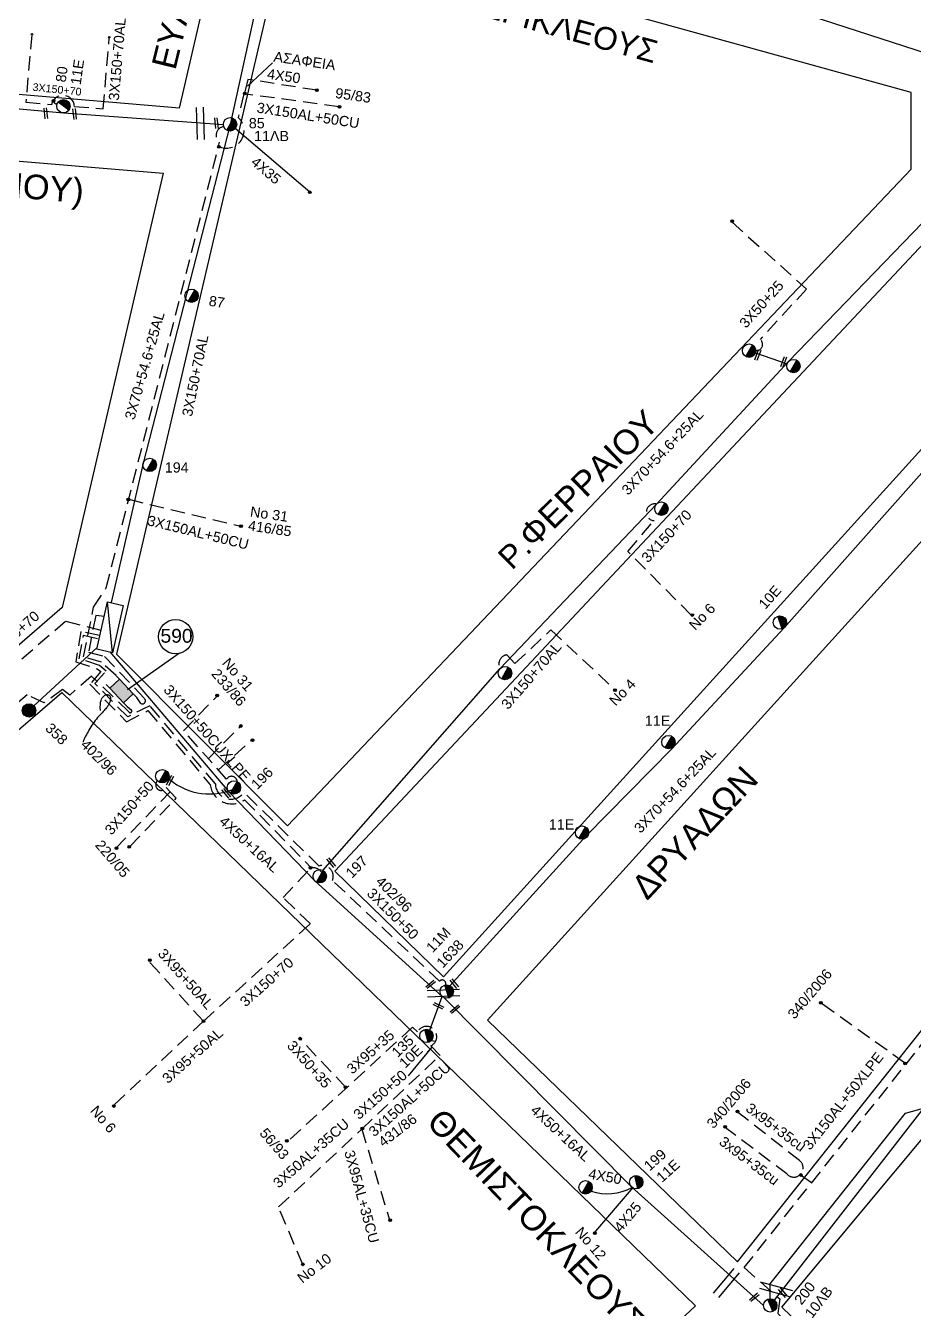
# Model space of a CAD drawing. Header units: millimetres. Extents: x 3156 to 5307, y 1191 to 2273.
# Drawn here: x 3551.4 to 3707.9, y 1347.8 to 1573.9 of the extents above; entities that cross this region are included whole.
import ezdxf

# ---------------------------------------------------------------- set-up
doc = ezdxf.new("R2010")
doc.units = ezdxf.units.MM
doc.linetypes.add('DASHED', pattern=[19.05, 12.7, -6.35])
for name, color, linetype in [('Link Box 4 Διευθύνσεων', 7, 'Continuous'), ('Άγνωστα', 7, 'Continuous'), ('Γυμνά εναέρια ΧΤ (3Φ)   4x50AL', 7, 'Continuous'), ('Γυμνά εναέρια ΧΤ και ΦΟΠ (3Φ)   4x50+16AL', 7, 'Continuous'), ('Εναέρια παροχή ΧΤ 4x25', 7, 'SYN_LINE'), ('Επιγραφές - Σχήματα', 7, 'Continuous'), ('Καλώδια ΧΤ   3x150+50AL', 7, 'DASHED'), ('Καλώδια ΧΤ   3x150+50CU', 7, 'DASHED'), ('Καλώδια ΧΤ   3x150+70AL', 7, 'DASHED'), ('Καλώδια ΧΤ   3x150AL+50XLPE', 7, 'DASHED'), ('Καλώδια ΧΤ   3x95+35 CU', 7, 'DASHED'), ('Καλώδια ΧΤ   3x95+50 AL XLPE', 7, 'DASHED'), ('Καλώδια ΧΤ   4x50AL', 7, 'DASHED'), ('Μηχανική τομή', 7, 'Continuous'), ('Στύλος Ξύλινος', 7, 'Continuous'), ('Στύλος Ξύλινος @ 1', 7, 'Continuous'), ('Στύλος ΦΜ', 7, 'Continuous'), ('Στύλος ΦΜ @ 1', 7, 'Continuous'), ('Συνδέσεις', 7, 'Continuous'), ('Συνεστραμμένα ΧΤ   3x70+54.6+25 AL', 7, 'SYN_LINE'), ('Τομή', 7, 'Continuous'), ('Υποσταθμοί', 7, 'Continuous'), ('Υπόβαθρο ΔΕΗ', 7, 'Continuous')]:
    doc.layers.add(name, color=color, linetype=linetype)
doc.styles.add('arial', font='arial.ttf')
doc.styles.get("Standard").update_dxf_attribs({"font": 'arial.ttf'})
doc.linetypes.add('SYN_LINE', pattern='A,0.5,-0.0001,["/\\/\\/\\/",Standard,S=0.1,R=0,X=0,Y=-0.05],-0.25', length=0.7501)
doc.dimstyles.new('ISO-25', dxfattribs={"dimtxt": 2.5, "dimasz": 2.5, "dimexe": 1.25, "dimexo": 0.625, "dimtad": 1, "dimtxsty": 'Standard', "dimcen": 2.5, "dimadec": 0, "dimazin": 0, "dimtfac": 1, "dimtmove": 0, "dimatfit": 3, "dimfxl": 1, "dimarcsym": 0})

# ---------------------------------------------------------------- blocks, each defined once
blk = doc.blocks.new('ΥΠΑΡΧΩΝ ΤΣΙΜΕΝΤΕΝΙΟΣ ΣΤΥΛΟΣ')
at = {"layer": 'Στύλος ΦΜ'}
blk.add_hatch(color=7, dxfattribs=at).paths.add_polyline_path([(-1.29, -2.28, 0.574793), (2.62, 0, 0.268822), (1.3, 2.27)])
at = {"layer": 'Στύλος ΦΜ', "color": 7}
blk.add_line((-1.29, -2.28), (1.3, 2.27), dxfattribs=at)
blk.add_circle((0, 0), 2.62, dxfattribs=at)
at = {"layer": 'Στύλος ΦΜ', "flags": 4}
for tag, p in [('ΑΡΙΘΜΟΣ', (-4.68, 8.05)), ('ΤΥΠΟΣ', (-4.91, 3.03))]:
    blk.add_attdef(tag, p, '', height=4, dxfattribs=at)
blk = doc.blocks.new('ΠΡΟΒΛΕΠΟΜΕΝΟΣ ΥΠΟΣΤΑΘΜΟΣ ΣΕ ΚΛΕΙΣΤΟ ΧΩΡΟ')
at = {"layer": 'Υποσταθμοί', "ltscale": 40}
blk.add_line((-9.52, -3.13), (9.52, 3.13), dxfattribs=at)
blk.add_lwpolyline([(-9.52, -3.13), (-9.52, 3.13), (9.52, 3.13), (9.52, -3.13)], close=True, dxfattribs=at)
at = {"layer": 'Υποσταθμοί', "linetype": 'SYN_LINE', "ltscale": 40, "flags": 1}
for tag, p in [('ΜΕΤΑΣΧΗΜΑΤΙΣΜΟΣ', (11.6, 2.32)), ('ΙΣΧΥΣ', (11.57, -0.79)), ('ΑΡΙΘΜΟΣ', (11.71, -3.81))]:
    blk.add_attdef(tag, p, '', height=2, dxfattribs=at)
blk = doc.blocks.new('LINK BOX 4 ΑΝΑΧΩΡΗΣΕΩΝ')
at = {"layer": 'Link Box 4 Διευθύνσεων', "ltscale": 40}
blk.add_hatch(color=256, dxfattribs=at).paths.add_polyline_path([(-3.54, 0), (-3.54, -4.67), (3.54, -4.67), (3.54, 0)])
for p, q in [((-3.54, 0), (-5.33, 0)), ((5.33, 0), (3.54, 0)), ((-3.54, -4.67), (-5.33, -4.67)), ((5.33, -4.67), (3.54, -4.67))]:
    blk.add_line(p, q, dxfattribs=at)
blk.add_lwpolyline([(-3.54, -4.67), (-3.54, 0), (3.54, 0), (3.54, -4.67)], close=True, dxfattribs=at)
blk = doc.blocks.new('ΥΠΑΡΧΩΝ ΞΥΛΙΝΟΣ ΣΤΥΛΟΣ')
at = {"layer": 'Στύλος Ξύλινος'}
h = blk.add_hatch(color=7, dxfattribs=at)
h.paths.add_polyline_path([(-2.62, 0, 0.270008), (-1.29, -2.28), (1.3, 2.27, 0.576266)])
h.paths.add_polyline_path([(-1.29, -2.28, 0.574793), (2.62, 0, 0.268822), (1.3, 2.27)])
at = {"layer": 'Στύλος Ξύλινος', "color": 7}
blk.add_line((-1.29, -2.28), (1.3, 2.27), dxfattribs=at)
blk.add_circle((0, 0), 2.62, dxfattribs=at)
at = {"layer": 'Στύλος Ξύλινος', "flags": 4}
for tag, p in [('ΑΡΙΘΜΟΣ', (-4.91, 8.6)), ('ΤΥΠΟΣ', (-4.85, 3.39))]:
    blk.add_attdef(tag, p, '', height=4, dxfattribs=at)
blk = doc.blocks.new('ΤΟΜΗ')
at = {"layer": 'Τομή', "ltscale": 40}
for p, q in [((-5.68, 0), (5.68, 0)), ((5.68, -2.33), (-5.68, -2.33))]:
    blk.add_line(p, q, dxfattribs=at)
blk = doc.blocks.new('ΜΗΧΑΝΙΚΗ ΤΟΜΗ')
at = {"layer": 'Μηχανική τομή', "ltscale": 40}
for p, q in [((-1.89, 0.78), (1.89, 0.78)), ((1.89, 0), (-1.89, 0))]:
    blk.add_line(p, q, dxfattribs=at)
blk = doc.blocks.new('_ΣΥΝΔΕΣΗ')
at = {"layer": 'Συνδέσεις', "linetype": 'SYN_LINE', "ltscale": 40}
blk.add_hatch(color=256, dxfattribs=at).paths.add_polyline_path([(0.5, -0.01, 1), (-0.5, -0.01, 1)])
at = {"layer": 'Συνδέσεις'}
blk.add_circle((0, -0.01), 0.5, dxfattribs=at)

msp = doc.modelspace()

# ---------------------------------------------------------------- linework, layer by layer
at = {"layer": 'Άγνωστα', "color": 2, "linetype": 'SYN_LINE', "ltscale": 15}
msp.add_lwpolyline([(3601.43, 1544.61), (3588.28, 1555.79)], dxfattribs=at)
at = {"layer": 'Άγνωστα', "color": 133, "linetype": 'DASHED', "ltscale": 0.2}
for points in [[(3675.81, 1539.3), (3688.92, 1527.52), (3680.71, 1518.67, -0.758747), (3679.97, 1516.68, 120.367268)], [(3668.59, 1470.1), (3657.42, 1481.32), (3662.05, 1486.73, -1.07315), (3662.49, 1489.65, 3.827209)]]:
    msp.add_lwpolyline(points, format="xyb", dxfattribs=at)
at = {"layer": 'Άγνωστα', "color": 5, "linetype": 'DASHED', "ltscale": 0.2}
msp.add_lwpolyline([(3565.3, 1469.82), (3563.73, 1470.02), (3562.44, 1463.54), (3565.28, 1462.8), (3572.34, 1455.36, -0.883303), (3571.66, 1454.54), (3570.95, 1455.58)], format="xyb", dxfattribs=at)
at = {"layer": 'Άγνωστα', "color": 6, "linetype": 'DASHED', "ltscale": 0.2}
msp.add_lwpolyline([(3564.7, 1467.37), (3558.42, 1468.98), (3528.72, 1443.32)], dxfattribs=at)
at = {"layer": 'Άγνωστα', "color": 151, "linetype": 'SYN_LINE', "ltscale": 15}
msp.add_lwpolyline([(3564, 1464.4), (3552.81, 1454.13)], dxfattribs=at)
at = {"layer": 'Άγνωστα'}
msp.add_lwpolyline([(3564.56, 1453.27), (3564.52, 1453.85), (3564.54, 1454.34), (3564.58, 1454.74), (3564.66, 1455.06), (3564.76, 1455.31), (3564.87, 1455.51), (3564.98, 1455.66), (3565.09, 1455.78), (3565.19, 1455.87), (3565.27, 1455.95), (3565.35, 1456), (3565.42, 1456.04), (3565.48, 1456.07), (3565.55, 1456.08), (3565.61, 1456.09), (3565.67, 1456.09), (3565.74, 1456.08), (3565.81, 1456.07), (3565.88, 1456.05), (3565.95, 1456.03), (3566.02, 1456), (3566.08, 1455.96), (3566.14, 1455.92), (3566.19, 1455.87), (3566.23, 1455.82), (3566.27, 1455.76), (3566.29, 1455.69), (3566.31, 1455.62), (3566.32, 1455.54), (3566.33, 1455.46), (3566.32, 1455.37), (3566.32, 1455.28), (3566.31, 1455.19), (3566.29, 1455.09), (3566.27, 1454.98), (3566.24, 1454.88), (3566.21, 1454.77), (3566.16, 1454.65), (3566.11, 1454.54), (3566.05, 1454.42), (3565.99, 1454.3), (3565.91, 1454.17), (3565.82, 1454.04), (3565.72, 1453.9), (3565.61, 1453.76), (3565.49, 1453.6), (3565.35, 1453.44), (3565.2, 1453.27), (3565.03, 1453.09), (3564.85, 1452.9), (3564.66, 1452.7), (3564.47, 1452.49), (3564.26, 1452.26), (3564.06, 1452.03), (3563.85, 1451.78), (3563.65, 1451.52), (3563.45, 1451.25), (3563.26, 1450.97), (3563.07, 1450.69), (3562.89, 1450.4), (3562.71, 1450.11), (3562.54, 1449.82), (3562.38, 1449.54), (3562.23, 1449.27), (3562.09, 1449.01), (3561.95, 1448.76), (3561.83, 1448.51), (3561.71, 1448.26), (3561.6, 1448.01), (3561.49, 1447.75), (3561.47, 1447.69)], dxfattribs=at)
at = {"layer": 'Άγνωστα', "color": 30, "linetype": 'DASHED', "ltscale": 0.2}
for points in [[(3583.56, 1444.84), (3589.22, 1450.49)], [(3585.35, 1442.81), (3591.3, 1448.17)], [(3569.72, 1429.34), (3577.9, 1437.82), (3576.85, 1438.96)]]:
    msp.add_lwpolyline(points, dxfattribs=at)
at = {"layer": 'Άγνωστα', "color": 85}
msp.add_lwpolyline([(3622.55, 1396.99), (3624.74, 1402.91)], dxfattribs=at)
at = {"layer": 'Άγνωστα', "color": 133, "linetype": 'DASHED', "ltscale": 0.2}
msp.add_lwpolyline([(3567, 1383.83), (3582.68, 1398.55)], dxfattribs=at)
at = {"layer": 'Άγνωστα', "color": 85, "linetype": 'DASHED', "ltscale": 0.2}
msp.add_lwpolyline([(3600.17, 1355.71), (3595.92, 1365.82), (3610.57, 1379.54)], dxfattribs=at)
at = {"layer": 'Γυμνά εναέρια ΧΤ (3Φ)   4x50AL', "color": 85}
msp.add_lwpolyline([(3650.96, 1368.63, 0.21423), (3658.18, 1369.27, 13.84605)], format="xyb", dxfattribs=at)
at = {"layer": 'Γυμνά εναέρια ΧΤ και ΦΟΠ (3Φ)   4x50+16AL', "color": 62}
msp.add_lwpolyline([(3598.99, 1602.37), (3623.75, 1594.71), (3645.18, 1588.96), (3671.19, 1581.7), (3710.13, 1569.02), (3726.79, 1558.21)], dxfattribs=at)
at = {"layer": 'Γυμνά εναέρια ΧΤ και ΦΟΠ (3Φ)   4x50+16AL', "color": 30, "ltscale": 40}
msp.add_lwpolyline([(3566.2, 1463.6), (3587.17, 1438.97), (3602.32, 1423.27), (3624.74, 1402.91)], dxfattribs=at)
at = {"layer": 'Γυμνά εναέρια ΧΤ και ΦΟΠ (3Φ)   4x50+16AL', "color": 85, "ltscale": 40}
msp.add_lwpolyline([(3624.96, 1402.76), (3658.07, 1369.37), (3681.33, 1348.47)], dxfattribs=at)
at = {"layer": 'Εναέρια παροχή ΧΤ 4x25', "color": 85, "ltscale": 8}
msp.add_line((3658.4, 1369.3), (3651.38, 1361.15), dxfattribs=at)
at = {"layer": 'Επιγραφές - Σχήματα', "linetype": 'Continuous', "ltscale": 0.2}
msp.add_circle((3577.8, 1466.29), 3.01, dxfattribs=at)
at = {"layer": 'Καλώδια ΧΤ   3x150+50AL', "color": 30, "ltscale": 0.2}
for points in [[(3567.28, 1429.03), (3576.85, 1438.96), (3576.85, 1438.96)], [(3576.85, 1438.96), (3576.15, 1439.73)]]:
    msp.add_lwpolyline(points, dxfattribs=at)
at = {"layer": 'Καλώδια ΧΤ   3x150+50AL', "color": 0, "linetype": 'DASHED', "ltscale": 0.2}
msp.add_arc((3556.88, 1560.7), 0.569, 167.0116, 275.7684, dxfattribs=at)
at = {"layer": 'Καλώδια ΧΤ   3x150+50AL', "color": 30, "ltscale": 0.2}
msp.add_arc((3575.27, 1440.2), 0.989, 134.0265, 332.0418, dxfattribs=at)
at = {"layer": 'Καλώδια ΧΤ   3x150+50CU', "linetype": 'Continuous', "ltscale": 0.2}
msp.add_line((3578.45, 1463.39), (3569.3, 1456.93), dxfattribs=at)
at = {"layer": 'Καλώδια ΧΤ   3x150+50CU', "color": 5, "ltscale": 0.2}
for points in [[(3606.52, 1559.64), (3589.83, 1561.93), (3588.82, 1557.75, -0.883915), (3585.35, 1552.7)], [(3569.25, 1453.99), (3569.99, 1453.4, -1.291706), (3569.55, 1453.07), (3563, 1459.34), (3559.15, 1456), (3557.85, 1457), (3554.66, 1454.63), (3551.63, 1456.07), (3547.27, 1452.28), (3546.66, 1447.96), (3530.61, 1434.02, -0.533754), (3525.88, 1430.42), (3507.91, 1415.31, -0.556118), (3504.12, 1411.37, 2.044767)]]:
    msp.add_lwpolyline(points, format="xyb", dxfattribs=at)
at = {"layer": 'Καλώδια ΧΤ   3x150+50CU', "color": 133, "ltscale": 0.2}
msp.add_lwpolyline([(3561.13, 1467.18), (3560.21, 1461.88), (3563.99, 1460.63), (3564.62, 1460.14), (3562.69, 1457.9), (3569.15, 1451.31), (3572.92, 1453.27), (3583.89, 1440.21, 0.57376), (3589.95, 1437.57), (3601.66, 1425.59, -0.282883), (3603.53, 1424.73)], format="xyb", dxfattribs=at)
at = {"layer": 'Καλώδια ΧΤ   3x150+50CU', "color": 85, "ltscale": 0.2}
msp.add_lwpolyline([(3625.3, 1404.93, 0.902428), (3624.27, 1405.58), (3605.42, 1423.35, 0.633228), (3603.05, 1425.89), (3589.83, 1438.86, -0.723366), (3584.79, 1440.34), (3573.25, 1454.13, 0.021512), (3569.37, 1452.15), (3563.58, 1458.02), (3565.59, 1460.23), (3564.38, 1461.23), (3560.8, 1462.4), (3561.56, 1466.53), (3564.18, 1465.91)], format="xyb", dxfattribs=at)
at = {"layer": 'Καλώδια ΧΤ   3x150+50CU', "ltscale": 0.2}
msp.add_lwpolyline([(3564.38, 1466.47), (3561.13, 1467.18)], dxfattribs=at)
at = {"layer": 'Καλώδια ΧΤ   3x150+50CU', "color": 30, "ltscale": 0.2}
msp.add_lwpolyline([(3586.76, 1441.2), (3579.18, 1449.73), (3585.03, 1455.74)], dxfattribs=at)
at = {"layer": 'Καλώδια ΧΤ   3x150+50CU', "color": 4, "ltscale": 0.2}
for points in [[(3677.91, 1355.13), (3735.42, 1427.45)], [(3706.18, 1391.21), (3691.26, 1401.85)], [(3687.84, 1371.48), (3689.78, 1370.14)]]:
    msp.add_lwpolyline(points, dxfattribs=at)
at = {"layer": 'Καλώδια ΧΤ   3x150+50CU', "color": 30, "ltscale": 0.2}
msp.add_arc((3587.64, 1440.67), 1.02, 4.7343, 148.7522, dxfattribs=at)
at = {"layer": 'Καλώδια ΧΤ   3x150+70AL', "color": 6, "linetype": 'DASHED', "ltscale": 0.2}
msp.add_lwpolyline([(3552.48, 1572.34), (3551.41, 1560.43), (3555.97, 1560.05, -0.878741), (3559.97, 1559.71), (3565.05, 1559.28), (3566.11, 1571.83)], format="xyb", dxfattribs=at)
at = {"layer": 'Καλώδια ΧΤ   3x150+70AL', "color": 5, "ltscale": 0.2}
msp.add_lwpolyline([(3567.3, 1459.47), (3564.74, 1461.78), (3561.59, 1462.75), (3563.34, 1471.49), (3565.59, 1474.91), (3585.53, 1553.39, -0.68554), (3586.28, 1556.13, 0.342172)], format="xyb", dxfattribs=at)
at = {"layer": 'Καλώδια ΧΤ   3x150+70AL', "color": 133, "ltscale": 0.2}
msp.add_lwpolyline([(3634.91, 1460.65, -0.52533), (3636.14, 1463.09), (3637.53, 1461.56), (3643.89, 1467.47), (3655.17, 1456.97)], format="xyb", dxfattribs=at)
msp.add_lwpolyline([(3582.68, 1398.55), (3601.52, 1415.71), (3596.72, 1420.33), (3601.66, 1425.59)], dxfattribs=at)
at = {"layer": 'Καλώδια ΧΤ   3x150AL+50XLPE', "color": 5, "ltscale": 0.2}
msp.add_lwpolyline([(3569.54, 1490.49), (3589.29, 1485.76)], dxfattribs=at)
at = {"layer": 'Καλώδια ΧΤ   3x150AL+50XLPE', "color": 85, "ltscale": 0.2}
for points in [[(3624.36, 1392.52), (3622.76, 1394.22)], [(3622.78, 1395.12), (3623.6, 1395.06)], [(3610.57, 1379.54), (3624.36, 1392.52)]]:
    msp.add_lwpolyline(points, dxfattribs=at)
at = {"layer": 'Καλώδια ΧΤ   3x150AL+50XLPE', "color": 133, "ltscale": 0.2}
msp.add_lwpolyline([(3677.91, 1355.13), (3677.91, 1355.13), (3684.18, 1349.63), (3683.84, 1347.07), (3710.47, 1321.64), (3712.43, 1321.94), (3714.67, 1319.88), (3714.2, 1317.65), (3736.72, 1296.18), (3739.36, 1296.35), (3747.44, 1288.4), (3746.84, 1286.29), (3757.75, 1275.24, -0.882636), (3761.15, 1272.17), (3779.96, 1253.79, -0.804181), (3784, 1250.37), (3788.39, 1246.48)], format="xyb", dxfattribs=at)
at = {"layer": 'Καλώδια ΧΤ   3x150AL+50XLPE', "color": 85, "ltscale": 0.2}
msp.add_arc((3621.99, 1395.84), 1.79, 295.3642, 151.9446, dxfattribs=at)
at = {"layer": 'Καλώδια ΧΤ   3x95+35 CU', "color": 85, "ltscale": 0.2}
for points in [[(3620.42, 1396.68), (3619.52, 1397.48), (3597.51, 1377.32)], [(3607.8, 1386.88), (3599.73, 1395.42)]]:
    msp.add_lwpolyline(points, dxfattribs=at)
at = {"layer": 'Καλώδια ΧΤ   3x95+35 CU', "color": 4, "ltscale": 0.2}
msp.add_lwpolyline([(3674.41, 1379.98), (3685.41, 1371.69, 1.127165), (3687.68, 1373.98), (3676.59, 1382.69)], format="xyb", dxfattribs=at)
at = {"layer": 'Καλώδια ΧΤ   3x95+35 CU', "color": 85, "linetype": 'DASHED', "ltscale": 0.2}
msp.add_lwpolyline([(3610.57, 1379.54), (3615.53, 1363.32)], dxfattribs=at)
at = {"layer": 'Καλώδια ΧΤ   3x95+50 AL XLPE', "color": 133, "linetype": 'DASHED', "ltscale": 0.2}
msp.add_lwpolyline([(3582.68, 1398.55), (3573.17, 1409)], dxfattribs=at)
at = {"layer": 'Καλώδια ΧΤ   4x50AL', "color": 5, "linetype": 'DASHED', "ltscale": 0.2}
msp.add_lwpolyline([(3602.69, 1562.54), (3590.54, 1564.47), (3589.88, 1561.93), (3589.88, 1561.93)], dxfattribs=at)
at = {"layer": 'Συνεστραμμένα ΧΤ   3x70+54.6+25 AL', "color": 2, "ltscale": 20}
msp.add_lwpolyline([(3597.32, 1601.8), (3587.38, 1556.55), (3572.08, 1496.86), (3566.42, 1472.29)], dxfattribs=at)
at = {"layer": 'Συνεστραμμένα ΧΤ   3x70+54.6+25 AL', "color": 6, "ltscale": 20}
msp.add_lwpolyline([(3498.08, 1564.31), (3528.22, 1561.28), (3558.03, 1558.59), (3586.2, 1556.55)], dxfattribs=at)
at = {"layer": 'Συνεστραμμένα ΧΤ   3x70+54.6+25 AL', "color": 133, "ltscale": 20}
msp.add_lwpolyline([(3603.75, 1425.11), (3634.91, 1460.65), (3662.49, 1489.65), (3685.73, 1514.77), (3711, 1540.96), (3726.74, 1556.79)], dxfattribs=at)
at = {"layer": 'Συνεστραμμένα ΧΤ   3x70+54.6+25 AL', "color": 30, "ltscale": 20}
for points in [[(3626.06, 1404.76), (3650.09, 1431.18), (3665.21, 1446.56), (3684.9, 1467.78), (3714.34, 1500.93), (3728.07, 1517.84)], [(3682.51, 1349.65), (3682.51, 1352.3), (3706.35, 1382.36), (3709.49, 1383.2), (3709.49, 1385.77), (3735.34, 1416.86), (3737.15, 1416.1), (3737.18, 1418.77), (3757.53, 1442.06), (3759.52, 1442.09), (3758.89, 1444.44), (3778.22, 1466.85), (3779.9, 1466.37), (3780, 1468.22), (3800.32, 1493.67), (3802.47, 1494.8)], [(3803, 1494.16), (3779.96, 1466.73), (3759.52, 1442.09), (3737.34, 1416.42), (3709.62, 1383.39), (3683.23, 1349.4)]]:
    msp.add_lwpolyline(points, dxfattribs=at)
at = {"layer": 'Συνεστραμμένα ΧΤ   3x70+54.6+25 AL', "color": 133, "ltscale": 5}
msp.add_lwpolyline([(3679.9, 1516.28), (3685.48, 1514.36)], dxfattribs=at)
at = {"layer": 'Συνεστραμμένα ΧΤ   3x70+54.6+25 AL', "color": 30, "linetype": 'SYN_LINE', "ltscale": 15}
msp.add_arc((3583.74, 1449.4), 10.82, 225.6404, 291.3028, dxfattribs=at)
at = {"layer": 'Υπόβαθρο ΔΕΗ'}
for points in [[(3578.48, 1559.42), (3498.92, 1566.17), (3513.04, 1713.19), (3611.51, 1705.27), (3606.97, 1683.14), (3549.36, 1693.27)], [(3578.48, 1559.42), (3604.58, 1672.19), (3548.35, 1682.08)], [(3597.5, 1432.94), (3707.31, 1548.66), (3707.31, 1562.14), (3597.59, 1592.59), (3567.39, 1463.23), (3597.5, 1432.94)], [(3624.98, 1406.36), (3605.83, 1424.97), (3727.34, 1554.61), (3745.35, 1539.34), (3624.98, 1406.36)], [(3676.74, 1356.14), (3792.45, 1501.65), (3753.86, 1532.5), (3711.58, 1485.75)], [(3739.29, 1295.41), (3684.53, 1348.18), (3803.8, 1491.22), (3819.83, 1478.31)], [(3676.74, 1356.14), (3632.71, 1398.73), (3711.58, 1485.75)], [(3503.36, 1246.73), (3422.58, 1339.94), (3557.75, 1456.48), (3669.35, 1348.39), (3600.62, 1284.17), (3586.6, 1287.36), (3534.78, 1316.33), (3491.68, 1360.1), (3476, 1346.03), (3497.13, 1324.94), (3565.72, 1287.62), (3565.72, 1283.37), (3525.39, 1247.02)]]:
    msp.add_lwpolyline(points, dxfattribs=at)
msp.add_lwpolyline([(3235.55, 1370.35), (3255.22, 1384.5), (3248.17, 1395.43), (3456.79, 1543.44), (3463.22, 1548, -0.148439), (3485.53, 1555.45), (3575.59, 1547.92), (3557.84, 1471.44), (3298.38, 1246.41)], format="xyb", dxfattribs=at)

# ---------------------------------------------------------------- block references
at = {"layer": 'Link Box 4 Διευθύνσεων', "xscale": 0.5000000000000163, "yscale": 0.5000000000000163, "zscale": 0.5000000000000163, "rotation": 313.1873492517944}
msp.add_blockref('LINK BOX 4 ΑΝΑΧΩΡΗΣΕΩΝ', (3569.12, 1457.53), dxfattribs=at)
at = {"layer": 'Μηχανική τομή'}
for p, xscale, yscale, zscale, rotation in [((3554.73, 1558.46), 0.4999999999991956, 0.4999999999991956, 0.4999999999991956, 276.3414291749358), ((3559.81, 1558.37), 0.4999999999991956, 0.4999999999991956, 0.4999999999991956, 276.3414291749358), ((3584.79, 1556.73), 0.4999999999991956, 0.4999999999991956, 0.4999999999991956, 276.3414291749358), ((3680.14, 1515.97), 0.4999999999991246, 0.4999999999991246, 0.4999999999991246, 249.4124628440868), ((3684.7, 1514.77), 0.4999999999991246, 0.4999999999991246, 0.4999999999991246, 249.4124628440868), ((3576.65, 1441.04), 0.4999999999991247, 0.4999999999991247, 0.4999999999991247, 241.2598567881972), ((3586.54, 1438.56), 0.4999999999991247, 0.4999999999991247, 0.4999999999991247, 309.6537598130552), ((3605.03, 1426.34), 0.4999999999991247, 0.4999999999991247, 0.4999999999991247, 309.6537598130552), ((3622.56, 1405.19), 0.4999999999991247, 0.4999999999991247, 0.4999999999991247, 219.6537598130551), ((3626.73, 1405.06), 0.4999999999991247, 0.4999999999991247, 0.4999999999991247, 309.6537598130552), ((3624.19, 1401.42), 0.4999999999991782, 0.4999999999991782, 0.4999999999991782, 153.507950953244), ((3626.88, 1400.83), 0.4999999999991247, 0.4999999999991247, 0.4999999999991247, 219.6537598130551), ((3679.56, 1350.07), 0.4999999999991247, 0.4999999999991247, 0.4999999999991247, 219.6537598130551), ((3684.59, 1350.58), 0.4999999999990372, 0.4999999999990372, 0.4999999999990372, 309.6537598130635)]:
    msp.add_blockref('ΜΗΧΑΝΙΚΗ ΤΟΜΗ', p, dxfattribs=dict(at, xscale=xscale, yscale=yscale, zscale=zscale, rotation=rotation))
at = {"layer": 'Στύλος Ξύλινος @ 1', "ltscale": 40}
ref = msp.add_blockref('ΥΠΑΡΧΩΝ ΞΥΛΙΝΟΣ ΣΤΥΛΟΣ', (3551.98, 1453.29), dxfattribs=dict(at, xscale=0.4499999999996422, yscale=0.4499999999996422, zscale=0.4499999999996422, rotation=316.1583867993203))
ref.add_attrib('ΤΥΠΟΣ', '358', (3554.7, 1449.98), dxfattribs={"layer": '', "height": 1.8, "rotation": 316.1584, "flags": 4})
at = {"layer": 'Στύλος ΦΜ @ 1', "ltscale": 40}
ref = msp.add_blockref('ΥΠΑΡΧΩΝ ΤΣΙΜΕΝΤΕΝΙΟΣ ΣΤΥΛΟΣ', (3558.05, 1559.74), dxfattribs=dict(at, xscale=0.4499999999997568, yscale=0.4499999999997568, zscale=0.4499999999997568, rotation=81.98171619205658))
ref.add_attrib('ΤΥΠΟΣ', '80', (3558.42, 1563.86), dxfattribs={"layer": '', "height": 1.8, "rotation": 81.9817, "flags": 4})
ref.add_attrib('ΑΡΙΘΜΟΣ', '11E', (3561.07, 1563.42), dxfattribs={"layer": '', "height": 1.8, "rotation": 81.9817, "flags": 4})
ref = msp.add_blockref('ΥΠΑΡΧΩΝ ΤΣΙΜΕΝΤΕΝΙΟΣ ΣΤΥΛΟΣ', (3587.38, 1556.55), dxfattribs=dict(at, xscale=0.4499999999998181, yscale=0.4499999999998181, zscale=0.4499999999998181))
ref.add_attrib('ΤΥΠΟΣ', '85', (3590.69, 1555.86), dxfattribs={"layer": '', "height": 1.8, "flags": 4})
ref.add_attrib('ΑΡΙΘΜΟΣ', '11ΛB', (3591.61, 1553.59), dxfattribs={"layer": '', "height": 1.8, "flags": 4})
at = {"layer": 'Στύλος ΦΜ @ 1', "ltscale": 40, "xscale": 0.4499999999998181, "yscale": 0.4499999999998181, "zscale": 0.4499999999998181}
for p in [(3580.6, 1526.35), (3678.79, 1516.68), (3686.59, 1513.97), (3663.34, 1488.84), (3635.8, 1459.87), (3575.46, 1441.7), (3588.07, 1439.73), (3603.17, 1424.08), (3649.98, 1369.28)]:
    msp.add_blockref('ΥΠΑΡΧΩΝ ΤΣΙΜΕΝΤΕΝΙΟΣ ΣΤΥΛΟΣ', p, dxfattribs=at)
at = {"layer": 'Στύλος ΦΜ @ 1', "ltscale": 40}
ref = msp.add_blockref('ΥΠΑΡΧΩΝ ΤΣΙΜΕΝΤΕΝΙΟΣ ΣΤΥΛΟΣ', (3573.23, 1496.56), dxfattribs=dict(at, xscale=0.4499999999998181, yscale=0.4499999999998181, zscale=0.4499999999998181))
ref.add_attrib('ΤΥΠΟΣ', '194', (3575.89, 1495.2), dxfattribs={"layer": '', "height": 1.8, "flags": 4})
ref = msp.add_blockref('ΥΠΑΡΧΩΝ ΤΣΙΜΕΝΤΕΝΙΟΣ ΣΤΥΛΟΣ', (3684.22, 1468.78), dxfattribs=dict(at, xscale=0.4499999999997686, yscale=0.4499999999997686, zscale=0.4499999999997686, rotation=48.59003437496589))
ref.add_attrib('ΤΥΠΟΣ', '10E', (3681.64, 1470.98), dxfattribs={"layer": '', "height": 1.8, "rotation": 48.59, "flags": 4})
ref = msp.add_blockref('ΥΠΑΡΧΩΝ ΤΣΙΜΕΝΤΕΝΙΟΣ ΣΤΥΛΟΣ', (3664.59, 1447.71), dxfattribs=dict(at, xscale=0.4499999999998181, yscale=0.4499999999998181, zscale=0.4499999999998181))
ref.add_attrib('ΤΥΠΟΣ', '11E', (3660.43, 1450.6), dxfattribs={"layer": '', "height": 1.8, "flags": 4})
ref = msp.add_blockref('ΥΠΑΡΧΩΝ ΤΣΙΜΕΝΤΕΝΙΟΣ ΣΤΥΛΟΣ', (3649.37, 1431.79), dxfattribs=dict(at, xscale=0.4499999999998181, yscale=0.4499999999998181, zscale=0.4499999999998181))
ref.add_attrib('ΤΥΠΟΣ', '11E', (3643.53, 1432.32), dxfattribs={"layer": '', "height": 1.8, "flags": 4})
ref = msp.add_blockref('ΥΠΑΡΧΩΝ ΤΣΙΜΕΝΤΕΝΙΟΣ ΣΤΥΛΟΣ', (3625.54, 1403.78), dxfattribs=dict(at, xscale=0.4499999999999837, yscale=0.4499999999999837, zscale=0.4499999999999837, rotation=46.61214817280852))
ref.add_attrib('ΤΥΠΟΣ', '11M', (3623.04, 1410.48), dxfattribs={"layer": '', "height": 1.8, "rotation": 46.6121, "flags": 4})
ref.add_attrib('ΑΡΙΘΜΟΣ', '1638', (3624.85, 1407.8), dxfattribs={"layer": '', "height": 1.8, "rotation": 46.6121, "flags": 4})
ref = msp.add_blockref('ΥΠΑΡΧΩΝ ΤΣΙΜΕΝΤΕΝΙΟΣ ΣΤΥΛΟΣ', (3621.97, 1395.97), dxfattribs=dict(at, xscale=0.4499999999998967, yscale=0.4499999999998967, zscale=0.4499999999998967, rotation=43.84826800453011))
ref.add_attrib('ΤΥΠΟΣ', '135', (3616.89, 1392.05), dxfattribs={"layer": '', "height": 1.8, "rotation": 43.8483, "flags": 4})
ref.add_attrib('ΑΡΙΘΜΟΣ', '10E', (3618.22, 1390.15), dxfattribs={"layer": '', "height": 1.8, "rotation": 43.8483, "flags": 4})
ref = msp.add_blockref('ΥΠΑΡΧΩΝ ΤΣΙΜΕΝΤΕΝΙΟΣ ΣΤΥΛΟΣ', (3658.91, 1370.19), dxfattribs=dict(at, xscale=0.4499999999996667, yscale=0.4499999999996667, zscale=0.4499999999996667, rotation=41.99835529564656))
ref.add_attrib('ΤΥΠΟΣ', '199', (3661.27, 1372.05), dxfattribs={"layer": '', "height": 1.8, "rotation": 41.9984, "flags": 4})
ref.add_attrib('ΑΡΙΘΜΟΣ', '11E', (3663.45, 1370.03), dxfattribs={"layer": '', "height": 1.8, "rotation": 41.9984, "flags": 4})
ref = msp.add_blockref('ΥΠΑΡΧΩΝ ΤΣΙΜΕΝΤΕΝΙΟΣ ΣΤΥΛΟΣ', (3682.51, 1348.47), dxfattribs=dict(at, xscale=0.4499999999998314, yscale=0.4499999999998314, zscale=0.4499999999998314, rotation=52.18607488309132))
ref.add_attrib('ΤΥΠΟΣ', '200', (3688.01, 1348.43), dxfattribs={"layer": '', "height": 1.8, "rotation": 52.1861, "flags": 4})
ref.add_attrib('ΑΡΙΘΜΟΣ', '10ΛB', (3689.87, 1346.07), dxfattribs={"layer": '', "height": 1.8, "rotation": 52.1861, "flags": 4})
at = {"layer": 'Συνδέσεις'}
for p, xscale, yscale, zscale in [((3552.5, 1572.43), 0.25, 0.25, 0.25), ((3566.11, 1571.89), 0.25, 0.25, 0.25), ((3602.67, 1562.57), 0.4777242751394019, 0.4777242751394019, 0.4777242751394019), ((3556.31, 1560.7), 0.4777242751394019, 0.4777242751394019, 0.4777242751394019), ((3589.96, 1562), 0.4777242751394019, 0.4777242751394019, 0.4777242751394019), ((3606.68, 1559.63), 0.4777242751394019, 0.4777242751394019, 0.4777242751394019), ((3585.43, 1552.6), 0.4777242751394019, 0.4777242751394019, 0.4777242751394019), ((3601.42, 1544.58), 0.4777242751394019, 0.4777242751394019, 0.4777242751394019), ((3675.82, 1539.5), 0.4777242751394019, 0.4777242751394019, 0.4777242751394019), ((3569.47, 1490.46), 0.4777242751394019, 0.4777242751394019, 0.4777242751394019), ((3589.31, 1485.77), 0.4777242751394019, 0.4777242751394019, 0.4777242751394019), ((3668.79, 1470.11), 0.4777242751394019, 0.4777242751394019, 0.4777242751394019), ((3655.17, 1456.87), 0.4777242751394019, 0.4777242751394019, 0.4777242751394019), ((3585.11, 1455.94), 0.4777242751394019, 0.4777242751394019, 0.4777242751394019), ((3589.28, 1450.56), 0.4777242751394019, 0.4777242751394019, 0.4777242751394019), ((3591.35, 1448.05), 0.4777242751394019, 0.4777242751394019, 0.4777242751394019), ((3567.4, 1429.04), 0.4777242751394019, 0.4777242751394019, 0.4777242751394019), ((3569.64, 1429.27), 0.4777242751394019, 0.4777242751394019, 0.4777242751394019), ((3601.55, 1425.56), 0.4777242751394019, 0.4777242751394019, 0.4777242751394019), ((3573.26, 1409.3), 0.4777242751394019, 0.4777242751394019, 0.4777242751394019), ((3691.41, 1401.8), 0.4777242751394019, 0.4777242751394019, 0.4777242751394019), ((3582.72, 1398.56), 0.4777242751394019, 0.4777242751394019, 0.4777242751394019), ((3599.74, 1395.48), 0.4777242751394019, 0.4777242751394019, 0.4777242751394019), ((3706.27, 1391.12), 0.4777242751394019, 0.4777242751394019, 0.4777242751394019), ((3607.72, 1386.92), 0.4777242751394019, 0.4777242751394019, 0.4777242751394019), ((3566.9, 1383.61), 0.4777242751394019, 0.4777242751394019, 0.4777242751394019), ((3676.74, 1382.65), 0.4777242751394019, 0.4777242751394019, 0.4777242751394019), ((3610.68, 1379.63), 0.4777242751394019, 0.4777242751394019, 0.4777242751394019), ((3674.58, 1379.93), 0.4777242751394019, 0.4777242751394019, 0.4777242751394019), ((3597.38, 1377.46), 0.4777242751394019, 0.4777242751394019, 0.4777242751394019), ((3687.89, 1371.46), 0.4777242751394019, 0.4777242751394019, 0.4777242751394019), ((3615.6, 1363.49), 0.4777242751394019, 0.4777242751394019, 0.4777242751394019), ((3651.62, 1361.21), 0.4777242751394019, 0.4777242751394019, 0.4777242751394019), ((3600.19, 1355.72), 0.4777242751394019, 0.4777242751394019, 0.4777242751394019)]:
    msp.add_blockref('_ΣΥΝΔΕΣΗ', p, dxfattribs=dict(at, xscale=xscale, yscale=yscale, zscale=zscale))
at = {"layer": 'Τομή'}
for p, xscale, yscale, zscale, rotation in [((3582.72, 1556.73), 0.5000000000001258, 0.5000000000001258, 0.5000000000001258, 271.6964162281009), ((3624.94, 1404.07), 0.4999999999999805, 0.4999999999999805, 0.4999999999999805, 2.645569779359578), ((3674.32, 1352.82), 0.5000000000000493, 0.5000000000000493, 0.5000000000000493, 49.86778096728437), ((3683.7, 1351.82), 0.5000000000000248, 0.5000000000000248, 0.5000000000000248, 344.9712235423664)]:
    msp.add_blockref('ΤΟΜΗ', p, dxfattribs=dict(at, xscale=xscale, yscale=yscale, zscale=zscale, rotation=rotation))
at = {"layer": 'Υποσταθμοί', "xscale": 0.4499999999998193, "yscale": 0.4499999999998193, "zscale": 0.4499999999998193, "rotation": 77.1190891666075}
msp.add_blockref('ΠΡΟΒΛΕΠΟΜΕΝΟΣ ΥΠΟΣΤΑΘΜΟΣ ΣΕ ΚΛΕΙΣΤΟ ΧΩΡΟ', (3566.24, 1467.95), dxfattribs=at)

# ---------------------------------------------------------------- texts
at = {"ltscale": 40, "insert": (3676.9, 1521.71), "char_height": 1.8, "width": 43.5158, "attachment_point": 1, "rotation": 47.9412, "style": 'arial'}
msp.add_mtext('3X50+25', dxfattribs=at)
at = {"layer": 'Άγνωστα', "color": 1, "ltscale": 40, "insert": (3595.21, 1569.41), "char_height": 1.8, "width": 43.5158, "attachment_point": 1, "rotation": 351.8223, "style": 'arial'}
msp.add_mtext('ΑΣΑΦΕΙΑ', dxfattribs=at)
at = {"layer": 'Άγνωστα', "ltscale": 40, "attachment_point": 1, "style": 'arial'}
for s, insert, char_height, width, rotation in [('4X50', (3594.08, 1566.37), 1.8, 43.5158, 351.8223), ('3X150+70', (3552.68, 1563.82), 1.351, 32.6649, 354.0878), ('95/83', (3606.07, 1562.99), 1.8, 43.5158, 351.8223), ('4X35', (3592.07, 1551.02), 1.8, 43.5158, 319.7302), ('3X150+70', (3659.65, 1480.41), 1.8, 43.5158, 46.9477), ('3X150+70', (3544.17, 1463.35), 1.8, 43.5158, 41.5313), ('3X150+50', (3565.15, 1432.4), 1.8, 43.5158, 48.6524), ('3X150+70', (3588.92, 1402.31), 1.8, 43.5158, 41.5313), ('340/2006', (3685.41, 1399.94), 1.8, 43.5158, 49.8906), ('3X150+50', (3608.9, 1382.45), 1.8, 43.5158, 41.5313), ('340/2006', (3671.15, 1380.65), 1.8, 43.5158, 49.8906), ('3x95+35cu', (3679.11, 1384.31), 1.8, 43.5158, 322.9632), ('3X50AL+35CU', (3594.75, 1370.37), 1.8, 43.5158, 41.5313), ('3x95+35cu', (3674.43, 1378.41), 1.8, 43.5158, 322.9632), ('3X95AL+35CU', (3609.21, 1376), 1.8, 43.5158, 285.4081)]:
    msp.add_mtext(s, dxfattribs=dict(at, insert=insert, char_height=char_height, width=width, rotation=rotation))
at = {"layer": 'Γυμνά εναέρια ΧΤ και ΦΟΠ (3Φ)   4x50+16AL', "ltscale": 40, "char_height": 1.8, "width": 43.5158, "attachment_point": 1, "rotation": 317.3349, "style": 'arial'}
for insert in [(3586.55, 1434.87), (3641.37, 1383.97)]:
    msp.add_mtext('4X50+16AL', dxfattribs=dict(at, insert=insert))
at = {"layer": 'Καλώδια ΧΤ   3x150+50CU', "ltscale": 0.2, "char_height": 1.8, "attachment_point": 1, "style": 'arial'}
for s, insert, width, rotation in [('3X150+50CUXLPE', (3576.9, 1458.04), 43.5158, 311.2705), ('402/96', (3562.21, 1448.37), 42.4109, 315.0825), ('402/96', (3614.16, 1424.27), 43.5158, 315.0825), ('3X150+50', (3612.6, 1422.19), 43.5158, 315.0825)]:
    msp.add_mtext(s, dxfattribs=dict(at, insert=insert, width=width, rotation=rotation))
at = {"layer": 'Καλώδια ΧΤ   3x150+70AL', "ltscale": 0.2, "char_height": 1.8, "width": 43.5158, "attachment_point": 1, "style": 'arial'}
for insert, rotation in [((3565.99, 1560.82), 85.0807), ((3578.9, 1505.32), 78.4269), ((3634.97, 1454.5), 49.2011)]:
    msp.add_mtext('3X150+70AL', dxfattribs=dict(at, insert=insert, rotation=rotation))
at = {"layer": 'Καλώδια ΧΤ   3x150AL+50XLPE', "ltscale": 0.2, "attachment_point": 1, "style": 'arial'}
for s, insert, char_height, width, rotation in [('3X150AL+50CU', (3592.26, 1560.43), 1.8, 43.5158, 351.0889), ('87', (3583.8, 1526.38), 1.8, 43.5158, 351.7423), ('No 31', (3591.08, 1489.26), 1.8, 43.5158, 351.7423), ('3X150AL+50CU', (3573.12, 1487.71), 1.8, 43.5158, 346.2128), ('416/85', (3590.72, 1486.81), 1.8, 43.5158, 351.7423), ('No 6', (3668.01, 1468.55), 1.8, 43.5158, 45.7961), ('590', (3575.13, 1467.66), 2.43, 58.7543, 359.9498), ('No 31', (3587.24, 1462.75), 1.8, 43.5158, 310.6763), ('233/86', (3585.34, 1460.85), 1.8, 43.5158, 310.6763), ('No 4', (3653.98, 1455.24), 1.8, 43.5158, 45.7961), ('196', (3590.9, 1440.51), 1.8, 43.5158, 45.2838), ('220/05', (3564.87, 1430.68), 1.8, 43.5158, 310.6763), ('197', (3607.56, 1424.9), 1.8, 43.5158, 45.2838), ('3X150AL+50XLPE', (3688.11, 1376.81), 1.8, 43.5158, 51.6228), ('3X150AL+50CU', (3611.59, 1379.43), 1.8, 43.5158, 41.5313), ('No 6', (3564, 1383.88), 1.8, 43.5158, 310.6763), ('431/86', (3613.28, 1377.71), 1.8, 43.5158, 37.4348), ('56/93', (3593.82, 1379.93), 1.8, 43.5158, 310.6763), ('4Χ50', (3650.71, 1372.62), 1.8, 43.5158, 349.6042), ('4Χ25', (3654.84, 1362.38), 1.8, 43.5158, 50.537), ('No 12', (3649.4, 1362.51), 1.8, 43.5158, 310.6763), ('No 10', (3599.01, 1353.72), 1.8, 43.5158, 37.4348)]:
    msp.add_mtext(s, dxfattribs=dict(at, insert=insert, char_height=char_height, width=width, rotation=rotation))
at = {"layer": 'Καλώδια ΧΤ   3x95+50 AL XLPE', "ltscale": 0.2, "char_height": 1.8, "width": 43.5158, "attachment_point": 1, "style": 'arial'}
for s, insert, rotation in [('3X95+50AL', (3575.89, 1411.55), 311.5313), ('3X95+50AL', (3575.23, 1388.79), 41.5313), ('3X95+35', (3607.72, 1390.46), 41.5313), ('3X50+35', (3598.64, 1395.35), 311.5313)]:
    msp.add_mtext(s, dxfattribs=dict(at, insert=insert, rotation=rotation))
at = {"layer": 'Συνεστραμμένα ΧΤ   3x70+54.6+25 AL', "ltscale": 20, "char_height": 1.8, "width": 43.5158, "attachment_point": 1, "style": 'arial'}
for insert, rotation in [((3568.8, 1504.88), 74.1374), ((3656.16, 1492.32), 46.6129), ((3658.36, 1432.77), 46.6129)]:
    msp.add_mtext('3X70+54.6+25AL', dxfattribs=dict(at, insert=insert, rotation=rotation))
at = {"layer": 'Υπόβαθρο ΔΕΗ', "char_height": 4, "width": 25.6049, "attachment_point": 1, "style": 'arial'}
for s, insert, rotation in [('{\\H1.083x;ΕΥΑΓΓΕΛΙΣΤΡΙΑΣ}', (3573.52, 1566.97), 76.18), ('ΠEPIKΛEOYΣ', (3628.58, 1580.6), 344.6629), ('(A{\\H1.083x;ΓKΩNΣTANTINOY)}', (3503.82, 1551.79), 355.2499), ('P.{\\H1.083x;ΦEPPAIOY}', (3633.97, 1480.99), 44.312), ('{\\H1.083x;ΔPYAΔΩΝ}', (3657.67, 1422.65), 46.9121)]:
    msp.add_mtext(s, dxfattribs=dict(at, insert=insert, rotation=rotation))
at = {"layer": 'Υπόβαθρο ΔΕΗ', "insert": (3624.88, 1383.56), "char_height": 4, "attachment_point": 1, "rotation": 313.8779, "style": 'arial'}
msp.add_mtext('{\\H1.083x;ΘEMΙΣΤΟΚΛΕΟΥΣ}', dxfattribs=at)

# ---------------------------------------------------------------- leaders
at = {"layer": 'Επιγραφές - Σχήματα', "ltscale": 40}
for points in [[(3590.44, 1563.28), (3594.83, 1567.36)], [(3622.83, 1393.92), (3618.74, 1388.91)]]:
    msp.add_leader(points, dimstyle='ISO-25', override={"dimasz": 1, "dimtad": 0}, dxfattribs=at)

doc.saveas('drawing.dxf')
